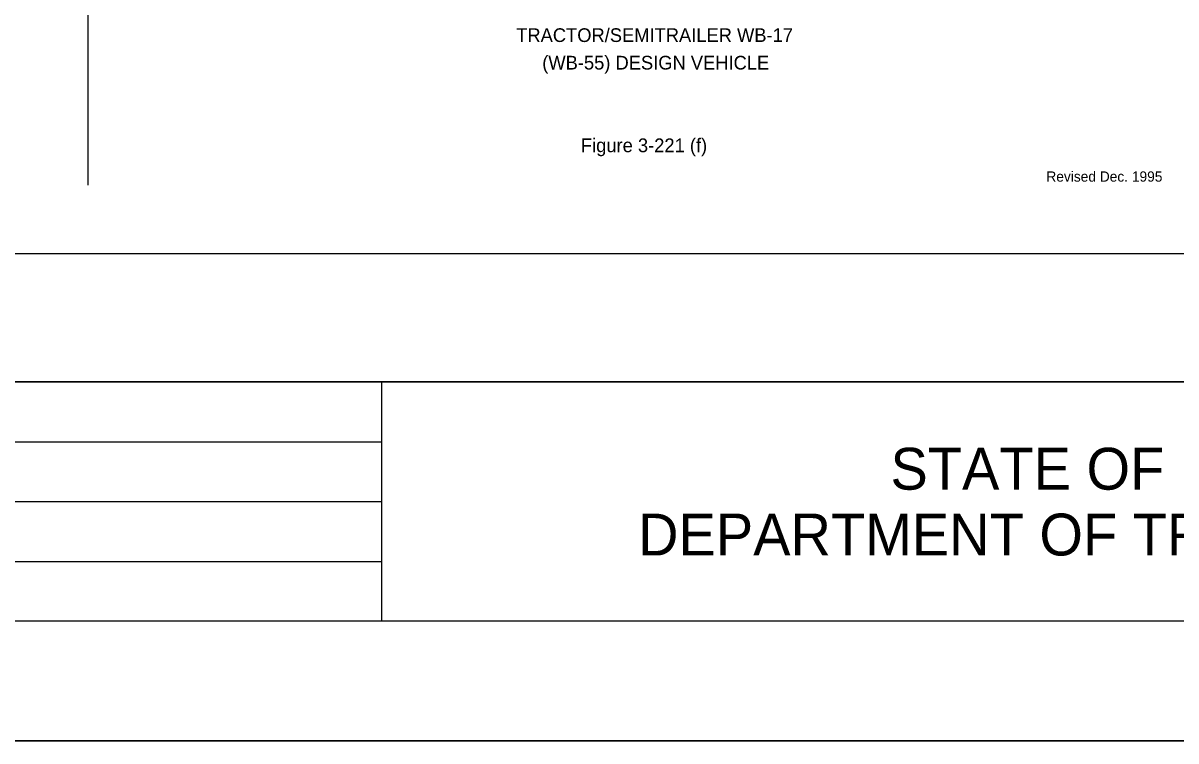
# Model space of a CAD drawing. Extents: x 2145173 to 2147094, y 2149363 to 2149822.
# Drawn here: x 2146667.7 to 2146764, y 2149362.8 to 2149422.8 of the extents above; entities that cross this region are included whole.
import ezdxf

# ---------------------------------------------------------------- set-up
doc = ezdxf.new("R2010")
doc.units = 0
for name, color, linetype in [('Level 48', 7, 'Continuous'), ('Sheets_50 Reference Boundary', 7, 'Continuous'), ('Sheets_General Details', 7, 'Continuous'), ('Sheets_Printer Plotting Border', 7, 'Continuous'), ('Topo_Building', 7, 'Continuous')]:
    doc.layers.add(name, color=color, linetype=linetype)

msp = doc.modelspace()

# ---------------------------------------------------------------- linework, layer by layer
at = {"layer": 'Level 48'}
msp.add_lwpolyline([(2146414.15, 2149802.771), (2147094.15, 2149802.771), (2147094.15, 2149362.771), (2146414.15, 2149362.771)], close=True, dxfattribs=at)
at = {"layer": 'Sheets_50 Reference Boundary'}
msp.add_lwpolyline([(2146454.15, 2149792.767), (2147084.15, 2149792.767), (2147084.15, 2149392.771), (2146454.15, 2149392.771)], close=True, dxfattribs=at)
at = {"layer": 'Sheets_General Details'}
for p, q in [((2146673.114, 2149409.215), (2146673.114, 2149523.698)), ((2146454.15, 2149392.771), (2147084.15, 2149392.771)), ((2146697.635, 2149392.771), (2146697.635, 2149372.771)), ((2146513.635, 2149387.771), (2146697.635, 2149387.771)), ((2146513.635, 2149382.771), (2146697.635, 2149382.771)), ((2146513.635, 2149377.771), (2146697.635, 2149377.771)), ((2147094.15, 2149362.771), (2146414.15, 2149362.771))]:
    msp.add_line(p, q, dxfattribs=at)
for points in [[(2146454.15, 2149792.771), (2147084.15, 2149792.771), (2147084.15, 2149372.771), (2146454.15, 2149372.771)], [(2146575.803, 2149529.422), (2146770.424, 2149529.422), (2146770.424, 2149403.491), (2146575.803, 2149403.491)]]:
    msp.add_lwpolyline(points, close=True, dxfattribs=at)
at = {"layer": 'Sheets_Printer Plotting Border'}
msp.add_lwpolyline([(2146414.15, 2149362.771), (2147094.15, 2149362.771), (2147094.15, 2149802.771), (2146414.15, 2149802.771)], close=True, dxfattribs=at)

# ---------------------------------------------------------------- texts
at = {"layer": 'Sheets_General Details'}
for s, p in [('STATE OF ILLINOIS', (2146740.178, 2149383.771)), ('DEPARTMENT OF TRANSPORTATION', (2146719.08, 2149378.271))]:
    msp.add_text(s, height=3.50004, dxfattribs=at).set_placement(p)
at = {"layer": 'Topo_Building'}
for s, height, p in [('TRACTOR/SEMITRAILER WB-17', 1.14483, (2146708.896, 2149421.187)), ('(WB-55) DESIGN VEHICLE', 1.14483, (2146711.073, 2149418.885)), ('Figure 3-221 (f)', 1.14483, (2146714.305, 2149411.978)), ('Revised Dec. 1995', 0.85862, (2146753.206, 2149409.512))]:
    msp.add_text(s, height=height, dxfattribs=at).set_placement(p)

doc.saveas('drawing.dxf')
